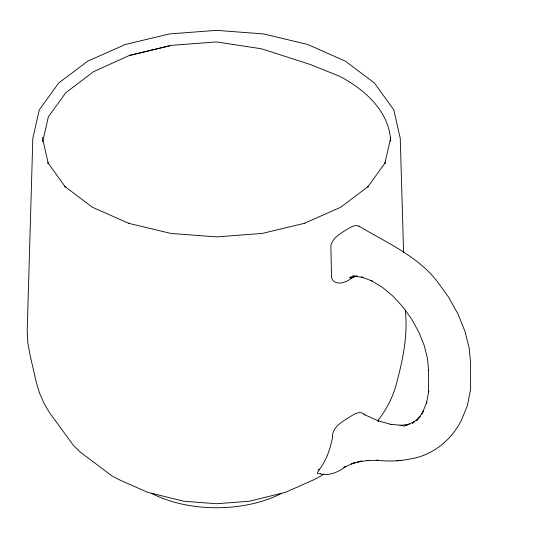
<?xml version="1.0" encoding="UTF-8"?>
<svg xmlns="http://www.w3.org/2000/svg" width="544" height="544" viewBox="0 0 544 544"><rect width="100%" height="100%" fill="white"/><g stroke="black" fill="none" stroke-linecap="round" stroke-linejoin="round"><path stroke-width="0.82" d="M42.643 141.746L48.382 116.783L65.77 92.759L93.439 71.726L129.499 55.386L171.489 45.342L216.546 41.922L261.623 48.817L309.896 64.362L339.742 76.316A174.481 95.928 -1.9 0 1 390.619 141.311M390.762 137.469L384.826 163.499L385.261 162.615L367.812 186.939L368.451 186.334L340.578 207.305L304.246 223.4L304.735 223.251L262.194 233.424L216.546 236.898L170.891 233.424L128.35 223.251L128.84 223.4L92.507 207.305L64.634 186.334L65.273 186.939L47.824 162.615L48.266 163.499L42.33 137.469M402.71 425.354L390.259 424.374L391.768 424.592L377.57 420.716L378.787 421.083L363.997 414.419L364.888 414.902C359.788 409.496 353.206 414.943 348.432 417.731C341.244 422.239 331.772 427.876 332.432 437.743A149.083 86.074 60 0 1 322.558 464.848L317.642 472.267A16.769 3.271 -30.4 0 0 317.886 473.742L320.722 473.634M422.674 412.529L421.899 414.011L426.877 402.05L426.374 403.417L428.815 391.075L428.59 392.244L428.59 369.743L428.618 370.702L427.516 358.591L424.177 345.392L418.894 332.207L411.516 318.913L402.587 306.537L392.809 296.011L382.126 287.137L371.158 280.514L372.082 281.017L361.474 276.991L362.76 277.379M377.91 420.587C386.696 409.244 393.414 396.29 396.814 382.31C403.056 358.768 408.054 334.662 405.266 310.182M423.688 411.04L416.704 420.621L417.969 419.091M351.574 277.828C346.848 283.091 333.275 286.545 331.52 277.134L330.874 245.487C332.459 238.394 339.422 234.165 345.134 230.513C349.262 228.283 354.062 223.999 358.999 226.141C386.383 242.685 417.33 255.673 437.43 281.717L448.712 297.337L458.014 314.112L464.957 331.337L469.241 348.282L470.58 363.032L470.614 389.144L467.344 405.715L460.788 421.634L458.993 424.612C448.902 441.905 431.848 455.09 411.998 458.619C400.5 461.169 388.6 461.557 376.91 460.278L378.624 460.306L366.935 460.53L368.186 460.421M420.43 416.684L412.291 423.212L414.086 421.858M323.782 473.933L321.123 475.932L313.813 479.747L285.321 492.368L249.24 501.242L216.546 503.73L183.845 501.242L147.764 492.368L119.272 479.747L111.962 475.932L80.362 452.152L73.188 445.074L49.756 413.032L44.03 403.356L39.522 393.088L36.271 382.31L29.913 354.423L27.88 342.938L27.2 331.35L32.83 138.292L39.277 109.868L58.738 82.967L87.693 61.173L125.433 44.458L169.381 33.946L216.546 30.348L263.704 33.946L307.652 44.458L345.392 61.173L374.354 82.967L393.808 109.868L400.255 138.292L403.587 252.606M318.172 469.955L319.539 469.118M351.036 278.569L355.858 275.998M354.817 462.611L343.828 467.33L345.923 466.439C338.756 471.893 329.793 475.966 320.62 474.055M403.689 426.292L414.691 421.6M354.865 462.59L351.397 463.896L361.774 461.033L357.734 461.931L368.023 460.482M405.763 425.408L407.837 424.694M353.076 276.678L349.676 277.399L357.354 276.243M129.499 55.508L169.64 45.784M409.435 424.157L399.935 425.551L402.961 425.408M396.807 460.775L398.684 460.612M399.69 460.516L401.581 460.353M357.503 276.182L352.934 276.032L363.412 277.474M358.999 226.141L359.577 226.732M281.69 493.265A97.111 56.066 0 0 1 151.402 493.265"/></g></svg>
